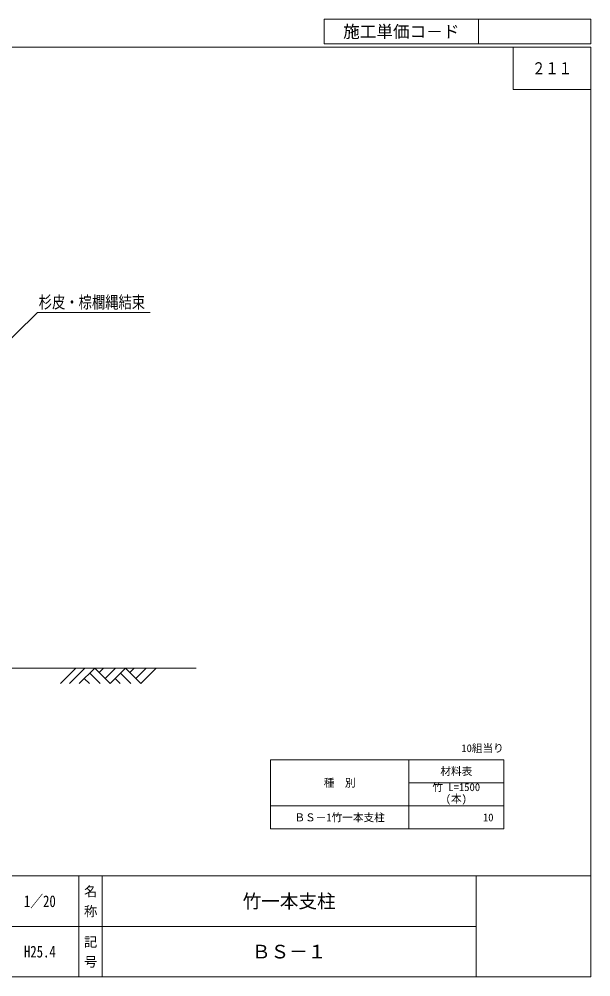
# Model space of a CAD drawing. Units: millimetres, scale not verified. Extents: x 173 to 2911, y 2084 to 3950.
# Drawn here: x 1796 to 2911, y 2084 to 3950 of the extents above; entities that cross this region are included whole.
import ezdxf
from ezdxf.enums import TextEntityAlignment as Align

# ---------------------------------------------------------------- set-up
doc = ezdxf.new("R2010")
doc.units = ezdxf.units.MM
doc.header["$LTSCALE"] = 10
for name, color, linetype, lineweight in [('0_2', 7, 'Continuous', 13), ('_0-0_', 7, 'Continuous', 13), ('ハッチ', 4, 'Continuous', 13), ('寸法', 1, 'Continuous', 13), ('本体', 7, 'Continuous', 13)]:
    doc.layers.add(name, color=color, linetype=linetype, lineweight=lineweight)
doc.styles.add('@ＭＳ ゴシック', font='')
doc.styles.add('ＭＳ ゴシック', font='')
doc.styles.get('@ＭＳ ゴシック').set_extended_font_data('@MS Gothic')
doc.styles.get('ＭＳ ゴシック').set_extended_font_data('MS Gothic')

msp = doc.modelspace()

# ---------------------------------------------------------------- linework, layer by layer
at = {"layer": '0_2'}
for p, q in [((2285.94, 2506.87), (2285.94, 2371.87)), ((2285.94, 2506.87), (2740.94, 2506.87)), ((2555.94, 2506.87), (2555.94, 2371.87)), ((2740.94, 2506.87), (2740.94, 2371.87)), ((2555.94, 2461.87), (2740.94, 2461.87)), ((2285.94, 2416.87), (2740.94, 2416.87)), ((2285.94, 2371.87), (2740.94, 2371.87)), ((2686.85, 2181.98), (1714.9, 2181.98))]:
    msp.add_line(p, q, dxfattribs=at)
at = {"layer": '_0-0_'}
for p, q in [((2390.58, 3950.37), (2910.69, 3950.37)), ((2390.58, 3950.37), (2390.58, 3901.99)), ((2691.78, 3950.37), (2691.78, 3901.99)), ((2910.69, 3950.37), (2910.69, 3901.99)), ((2390.58, 3901.99), (2910.69, 3901.99)), ((2759.34, 3895.51), (2759.34, 3813.51)), ((2910.69, 3813.51), (2759.34, 3813.51)), ((1912.34, 2280.27), (1912.34, 2083.8)), ((1958.3, 2280.27), (1958.3, 2083.69)), ((2686.85, 2280.27), (2686.85, 2083.69))]:
    msp.add_line(p, q, dxfattribs=at)
at = {"layer": '_0-0_', "color": 6}
msp.add_line((172.57, 2280.27), (2910.69, 2280.27), dxfattribs=at)
msp.add_lwpolyline([(2910.69, 3895.51), (172.57, 3895.51), (172.57, 2083.69), (2910.69, 2083.69)], close=True, dxfattribs=at)
at = {"layer": 'ハッチ'}
for p, q in [((1877.03, 2655.46), (1906.98, 2685.41)), ((1894.31, 2655.46), (1924.26, 2685.41)), ((1913.51, 2655.46), (1943.45, 2685.41)), ((1933.86, 2675.81), (1954.2, 2655.46)), ((1943.45, 2685.41), (1973.4, 2655.46)), ((1951.98, 2676.88), (1960.51, 2685.41)), ((1963.81, 2665.05), (1984.17, 2685.41)), ((1973.4, 2655.46), (2003.35, 2685.41)), ((1993.75, 2675.81), (2014.1, 2655.46)), ((2003.35, 2685.41), (2033.3, 2655.46)), ((2011.88, 2676.88), (2020.41, 2685.41)), ((2023.71, 2665.05), (2044.07, 2685.41)), ((2033.3, 2655.46), (2063.24, 2685.41)), ((1923.3, 2665.25), (1933.09, 2655.46)), ((1983.19, 2665.25), (1992.98, 2655.46))]:
    msp.add_line(p, q, dxfattribs=at)
at = {"layer": '寸法'}
msp.add_lwpolyline([(1614.92, 3165.48), (1618.48, 3168.98), (1831.75, 3378.52), (2051.61, 3378.52)], dxfattribs=at)
at = {"layer": '本体'}
for p, q in [((1375.44, 2685.41), (2141.52, 2685.41)), ((1807.68, 2685.41), (1988.96, 2685.41))]:
    msp.add_line(p, q, dxfattribs=at)

# ---------------------------------------------------------------- texts
at = {"layer": '_0-0_', "style": 'ＭＳ ゴシック'}
for s, height, p in [('施工単価コ－ド', 23.74, (2541.18, 3926.18)), ('材料表', 15.19, (2648.44, 2484.37)), ('種\u3000別', 15.19, (2420.94, 2461.87)), ('ＢＳ－1竹一本支柱', 15.19, (2420.94, 2394.37)), ('竹一本支柱', 26.58, (2322.58, 2231.12)), ('ＢＳ－１', 26.58, (2322.58, 2132.83))]:
    msp.add_text(s, height=height, dxfattribs=at).set_placement(p, align=Align.MIDDLE_CENTER)
at = {"layer": '_0-0_', "style": 'ＭＳ ゴシック', "width": 0.8}
for s, height, p in [('２１１', 23.74, (2835.02, 3854.51)), ('1／20', 22.79, (1836.6, 2231.12)), ('H25.4', 22.79, (1836.6, 2132.83))]:
    msp.add_text(s, height=height, dxfattribs=at).set_placement(p, align=Align.MIDDLE_CENTER)
at = {"layer": '_0-0_', "color": 3, "style": 'ＭＳ ゴシック', "width": 0.8}
msp.add_text('杉皮・棕櫚縄結束', height=23.74, dxfattribs=at).set_placement((1834.45, 3379.8), align=Align.BOTTOM_LEFT)
at = {"layer": '_0-0_', "style": 'ＭＳ ゴシック'}
for s, p in [('10組当り', (2740.94, 2529.37)), ('10', (2720.94, 2394.37))]:
    msp.add_text(s, height=15.19, dxfattribs=at).set_placement(p, align=Align.MIDDLE_RIGHT)
for s, p in [('竹 L=1500', (2601.82, 2461.03)), ('(本)', (2627.72, 2438.42))]:
    msp.add_text(s, height=15.19, dxfattribs=at).set_placement(p, align=Align.TOP_LEFT)
at = {"layer": '_0-0_', "style": '@ＭＳ ゴシック'}
for s, p in [('名 称', (1935.32, 2231.12)), ('記 号', (1935.32, 2132.83))]:
    msp.add_text(s, height=18.99, rotation=270, dxfattribs=at).set_placement(p, align=Align.MIDDLE_CENTER)

doc.saveas('drawing.dxf')
